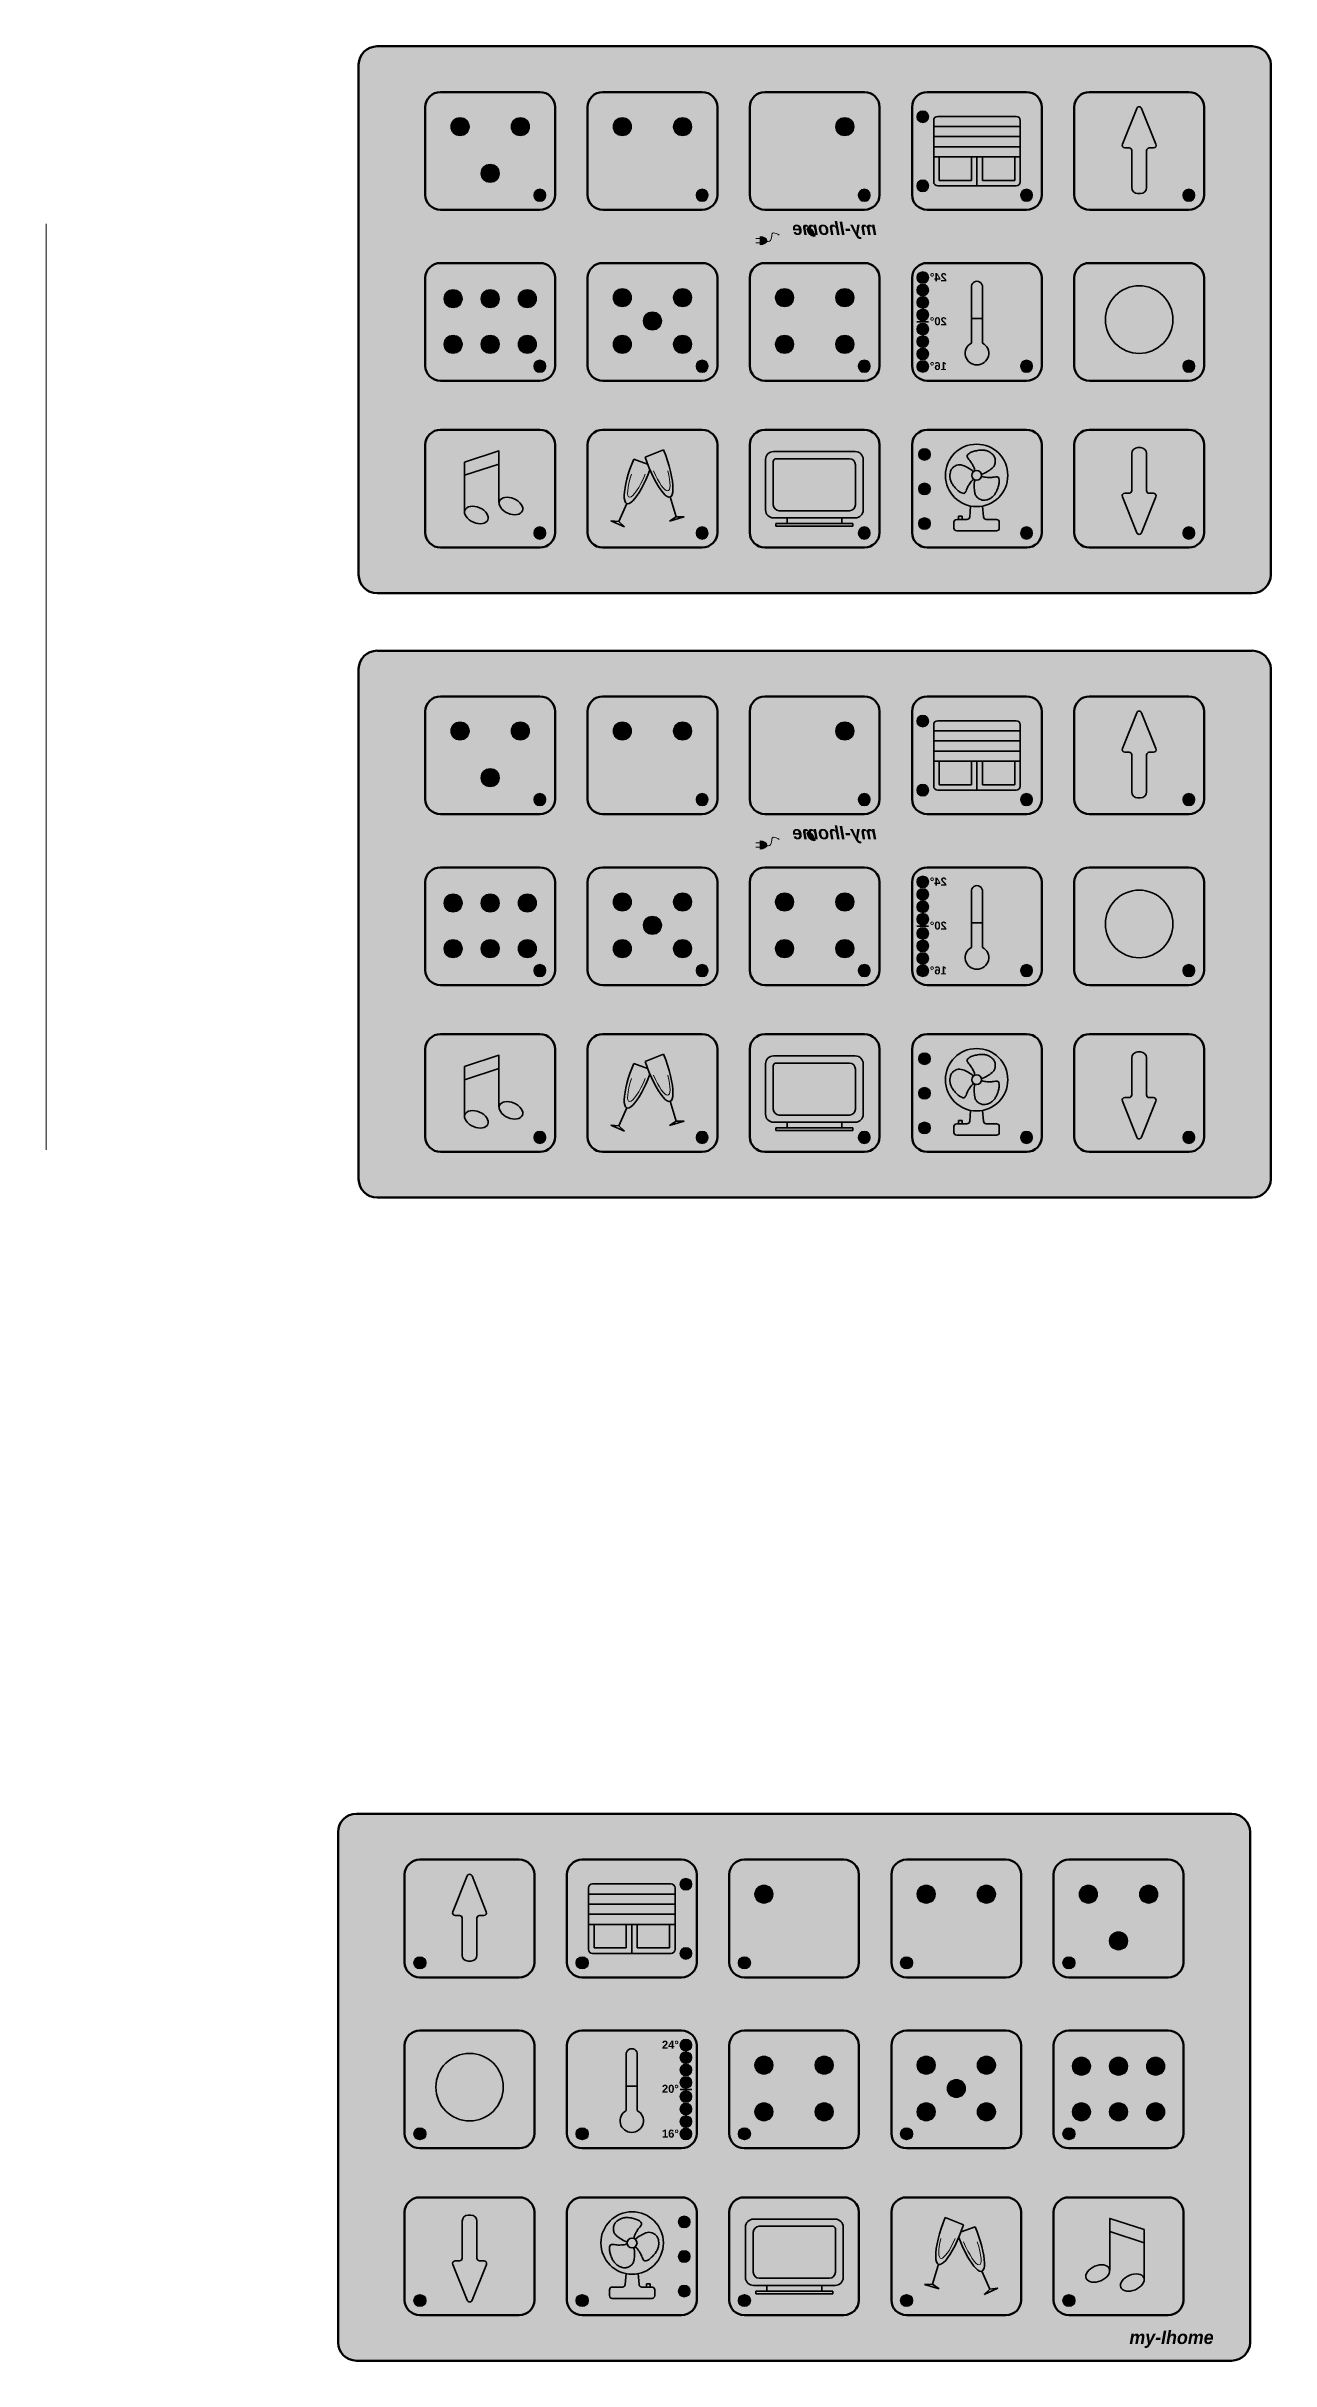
# Model space of a CAD drawing. Header units: centimetres. Extents: x 17.6 to 116.3, y -46.2 to 7.2.
# Drawn here: x 48.93 to 67.29, y -31.32 to 3.38 of the extents above; entities that cross this region are included whole.
import ezdxf

# ---------------------------------------------------------------- set-up
doc = ezdxf.new("R2010")
doc.units = ezdxf.units.CM
doc.header["$MEASUREMENT"] = 0
doc.layers.add('grafika koło', color=7, linetype='Continuous', lineweight=35, true_color=0xffffff)
doc.layers.add('LED_info', color=7, linetype='Continuous', lineweight=0, true_color=0xffffff)
doc.layers.add('kolor', color=7, linetype='Continuous')
doc.layers.add('Podświetlenie_klawiszy', color=5, linetype='Continuous')
doc.layers.add('Pole_Touch', color=7, linetype='Continuous', true_color=0xffffff)
doc.layers.add('ramka_zewnetrzna', color=7, linetype='Continuous', lineweight=50)
doc.layers.add('wymiary', color=1, linetype='Continuous', plot=False)
doc.layers.get('wymiary').off()

# ---------------------------------------------------------------- blocks, each defined once
blk = doc.blocks.new('ramka1')
at = {"layer": 'kolor'}
h = blk.add_hatch(color=256, dxfattribs=at)
edge = h.paths.add_edge_path()
edge.add_ellipse((-13.403, 7.653), major_axis=(-0.278, 0), ratio=0.98339, start_angle=-90, end_angle=0)
edge.add_line((-13.681, 7.653), (-13.681, 0))
edge.add_ellipse((-13.403, 0), major_axis=(0.278, 0), ratio=0.98339, start_angle=180, end_angle=270)
edge.add_line((-13.403, -0.274), (-0.278, -0.274))
edge.add_ellipse((-0.278, 0), major_axis=(0.278, 0), ratio=0.98339, start_angle=270, end_angle=360)
edge.add_line((0, 0), (0, 7.653))
edge.add_ellipse((-0.278, 7.653), major_axis=(-0.278, 0), ratio=0.98339, start_angle=180, end_angle=270)
edge.add_line((-0.278, 7.926), (-13.403, 7.926))
at = {"layer": 'ramka_zewnetrzna'}
for p, q in [((-13.681, 7.653), (-13.681, 0)), ((-0.278, 7.926), (-13.403, 7.926)), ((0, 0), (0, 7.653)), ((-13.403, -0.274), (-0.278, -0.274))]:
    blk.add_line(p, q, dxfattribs=at)
for centre, major_axis, start_param, end_param in [((-13.403, 7.653), (-0.278, 0), -1.570796, 0), ((-0.278, 7.653), (-0.278, 0), 3.141593, 4.712389), ((-13.403, 0), (0.278, 0), 3.141593, 4.712389), ((-0.278, 0), (0.278, 0), 4.712389, 6.283185)]:
    blk.add_ellipse(centre, major_axis=major_axis, ratio=0.98339, start_param=start_param, end_param=end_param, dxfattribs=at)
blk = doc.blocks.new('Pole_Touch')
at = {"layer": 'Pole_Touch', "lineweight": 100}
blk.add_open_spline([(-0.028, 1.108), (-0.028, 1.108), (1.044, 1.108), (1.044, 1.108), (1.044, 1.108), (1.134, 1.108), (1.208, 1.034), (1.208, 0.944), (1.208, 0.944), (1.208, 0.944), (1.208, -0.019), (1.208, -0.019), (1.208, -0.019), (1.208, -0.109), (1.134, -0.183), (1.044, -0.183), (1.044, -0.183), (1.044, -0.183), (-0.028, -0.183), (-0.028, -0.183), (-0.028, -0.183), (-0.118, -0.183), (-0.192, -0.109), (-0.192, -0.019), (-0.192, -0.019), (-0.192, -0.019), (-0.192, 0.944), (-0.192, 0.944), (-0.192, 0.944), (-0.192, 1.034), (-0.118, 1.108), (-0.028, 1.108)], degree=3, knots=[0, 0, 0, 0, 0.111111, 0.111111, 0.111111, 0.111111, 0.222222, 0.222222, 0.222222, 0.222222, 0.333333, 0.333333, 0.333333, 0.333333, 0.444444, 0.444444, 0.444444, 0.444444, 0.555556, 0.555556, 0.555556, 0.555556, 0.666667, 0.666667, 0.666667, 0.666667, 0.777778, 0.777778, 0.777778, 0.777778, 1, 1, 1, 1], dxfattribs=at)
blk = doc.blocks.new('LED_1')
at = {"layer": 'Podświetlenie_klawiszy'}
blk.add_hatch(color=256, dxfattribs=at).paths.add_polyline_path([(0.09, 0, 1), (-0.09, 0, 1)])
blk.add_circle((0, 0), 0.09, dxfattribs=at)
blk = doc.blocks.new('grafika koło')
h = blk.add_hatch(color=256)
edge = h.paths.add_edge_path()
edge.add_ellipse((0, 0), major_axis=(0, 0.1), ratio=1, start_angle=0, end_angle=360)
at = {"layer": 'grafika koło', "lineweight": 0}
blk.add_ellipse((0, 0), major_axis=(0, 0.1), ratio=1, dxfattribs=at)
blk = doc.blocks.new('LED_info')
at = {"layer": 'LED_info'}
blk.add_hatch(color=256, dxfattribs=at).paths.add_polyline_path([(0.09, 0, 1), (-0.09, 0, 1)])
blk.add_circle((0, 0), 0.09, dxfattribs=at)
blk = doc.blocks.new('kielich1')
at = {"layer": 'grafika koło', "lineweight": 0}
h = blk.add_hatch(color=256, dxfattribs=at)
edge = h.paths.add_edge_path()
edge.add_ellipse((0.144, 0.408), major_axis=(0.171, 0.468), ratio=0.219775, start_angle=115.836, end_angle=253.3352)
edge.add_line((0.194, 0.238), (-0.023, 0.238))
at = {"layer": 'grafika koło', "lineweight": 0, "extrusion": (0, 0, -1)}
blk.add_ellipse((0.144, 0.408), major_axis=(0.171, 0.468), ratio=0.219775, start_param=1.861652, end_param=4.261465, dxfattribs=at)
blk = doc.blocks.new('kielich2')
at = {"layer": 'grafika koło'}
h = blk.add_hatch(color=256, dxfattribs=at)
edge = h.paths.add_edge_path()
edge.add_ellipse((-0.128, 0.305), major_axis=(-0.173, 0.435), ratio=0.211563, start_angle=97.1934, end_angle=253.1603)
edge.add_line((0.011, 0.214), (-0.197, 0.214))
at = {"layer": 'grafika koło', "lineweight": 0, "extrusion": (0, 0, -1)}
blk.add_ellipse((-0.128, 0.305), major_axis=(-0.173, 0.435), ratio=0.211563, start_param=1.864705, end_param=4.58684, dxfattribs=at)
blk = doc.blocks.new('wtyczka')
at = {"lineweight": 0}
h = blk.add_hatch(color=7, dxfattribs=at)
edge = h.paths.add_edge_path()
edge.add_ellipse((0.056, 0.007), major_axis=(0.0717, -0.0001), ratio=0.58323, start_angle=91.5882, end_angle=268.474, ccw=False)
edge.add_line((0.054, 0.048), (0.054, -0.035))
at = {"layer": 'grafika koło', "lineweight": 0}
h = blk.add_hatch(color=256, dxfattribs=at)
edge = h.paths.add_edge_path()
edge.add_ellipse((0.07, 0.007), major_axis=(0.104, 0), ratio=0.58323, start_angle=91.5882, end_angle=268.474)
edge.add_line((0.067, -0.054), (0.067, 0.068))
edge = h.paths.add_edge_path(flags=16)
edge.add_ellipse((0.056, 0.007), major_axis=(0.0717, -0.0001), ratio=0.58323, start_angle=91.5882, end_angle=268.474, ccw=False)
edge.add_line((0.054, 0.048), (0.054, -0.035))
blk.add_line((0.054, 0.048), (0.054, -0.035), dxfattribs=at)
at = {"layer": 'grafika koło', "lineweight": 13}
blk.add_line((0.067, 0.068), (0.067, -0.054), dxfattribs=at)
at = {"layer": 'grafika koło', "lineweight": 20}
for p, q in [((0.067, 0.042), (0.131, 0.042)), ((0.067, -0.027), (0.131, -0.027))]:
    blk.add_line(p, q, dxfattribs=at)
at = {"layer": 'grafika koło', "lineweight": 13, "extrusion": (0, 0, -1)}
blk.add_ellipse((0.07, 0.007), major_axis=(0.104, 0), ratio=0.58323, start_param=1.597431, end_param=4.684669, dxfattribs=at)
at = {"layer": 'grafika koło', "lineweight": 0, "extrusion": (0, 0, -1)}
blk.add_ellipse((0.056, 0.007), major_axis=(0.0717, -0.0001), ratio=0.58323, start_param=1.597431, end_param=4.684669, dxfattribs=at)

msp = doc.modelspace()

# ---------------------------------------------------------------- hatches: boundary and pattern name
at = {"layer": 'grafika koło'}
h = msp.add_hatch(color=256, dxfattribs=at)
edge = h.paths.add_edge_path()
edge.add_line((62.96953, -1.06606), (62.96953, -0.69891))
edge.add_line((62.96953, -0.69891), (62.80363, -0.69891))
edge.add_line((62.80363, -0.69891), (62.80363, -1.06606))
edge.add_ellipse((62.88658, -1.2191), major_axis=(-0.17635, 0), ratio=0.98339024, start_angle=-61.942685, end_angle=241.942685)
h = msp.add_hatch(color=256, dxfattribs=at)
edge = h.paths.add_edge_path()
edge.add_line((62.96953, -10.12771), (62.96953, -9.76057))
edge.add_line((62.96953, -9.76057), (62.80363, -9.76057))
edge.add_line((62.80363, -9.76057), (62.80363, -10.12771))
edge.add_ellipse((62.88658, -10.28076), major_axis=(-0.17635, 0), ratio=0.98339024, start_angle=-61.942685, end_angle=241.942685)
h = msp.add_hatch(color=256, dxfattribs=at)
edge = h.paths.add_edge_path()
edge.add_line((57.62574, -27.20187), (57.62574, -27.56901))
edge.add_ellipse((57.70869, -27.72205), major_axis=(0.17635, 0), ratio=0.98339024, start_angle=118.057315, end_angle=421.942685)
edge.add_line((57.79163, -27.56901), (57.79163, -27.20187))
edge.add_line((57.79163, -27.20187), (57.62574, -27.20187))
at = {"layer": 'Pole_Touch'}
for points in [[(60.38163, 0.65941), (60.41383, 0.63418), (60.43782, 0.59445), (60.45423, 0.56102), (60.45865, 0.53706), (60.43782, 0.53075), (60.41004, 0.54084), (60.37532, 0.56481), (60.35385, 0.59193), (60.33491, 0.64049), (60.34565, 0.66319), (60.36396, 0.67202), (60.38731, 0.65626)], [(60.38163, -8.40225), (60.41383, -8.42748), (60.43782, -8.46721), (60.45423, -8.50064), (60.45865, -8.5246), (60.43782, -8.53091), (60.41004, -8.52082), (60.37532, -8.49685), (60.35385, -8.46973), (60.33491, -8.42117), (60.34565, -8.39846), (60.36396, -8.38963), (60.38731, -8.4054)]]:
    msp.add_hatch(color=256, dxfattribs=at).paths.add_polyline_path(points)

# ---------------------------------------------------------------- linework, layer by layer
at = {"lineweight": 0}
msp.add_line((48.92653, 0.72326), (48.92653, -13.16122), dxfattribs=at)
at = {"layer": 'grafika koło'}
for p, q in [((62.23742, 2.27342), (62.23742, 1.35205)), ((63.53575, 2.18151), (62.23742, 2.18151)), ((63.47575, 2.33342), (62.29742, 2.33342)), ((63.53575, 1.35205), (63.53575, 2.27342)), ((63.53575, 2.0296), (62.23742, 2.0296)), ((63.53575, 1.87768), (62.23742, 1.87768)), ((63.53575, 1.72577), (62.23742, 1.72577)), ((62.32085, 1.3741), (62.32085, 1.72577)), ((62.80315, 1.72577), (62.80315, 1.3741)), ((62.88658, 1.72577), (62.84523, 1.72577)), ((62.88658, 1.29205), (62.88658, 1.72577)), ((62.88658, 1.72577), (62.92771, 1.72577)), ((62.97002, 1.3741), (62.97002, 1.72577)), ((63.45231, 1.72577), (63.45231, 1.3741)), ((62.29742, 1.29205), (63.47575, 1.29205)), ((62.80315, 1.3741), (62.32085, 1.3741)), ((63.45231, 1.3741), (62.97002, 1.3741)), ((62.80363, -0.23012), (62.80363, -1.06606)), ((62.96953, -0.23012), (62.96953, -1.06606)), ((62.16179, -0.74751), (61.98349, -0.74751)), ((62.96953, -0.69891), (62.80363, -0.69891)), ((58.18602, -2.66841), (57.90927, -2.77697)), ((61.06083, -2.69275), (59.83519, -2.69275)), ((57.94677, -2.8821), (57.73775, -2.80772)), ((59.71519, -2.81275), (59.71519, -3.56771)), ((59.8319, -2.84062), (59.8319, -3.48983)), ((60.97412, -2.80062), (59.8719, -2.80062)), ((61.06412, -3.48983), (61.06412, -2.89062)), ((61.18083, -3.56771), (61.18083, -2.81275)), ((58.28478, -3.36996), (58.37396, -3.66904)), ((57.51322, -3.74354), (57.39707, -3.73005)), ((57.39707, -3.73005), (57.59986, -3.82206)), ((57.6366, -3.47161), (57.51322, -3.74354)), ((57.51322, -3.74354), (57.59986, -3.82206)), ((58.37396, -3.66904), (58.2731, -3.73805)), ((58.2731, -3.73805), (58.49614, -3.67155)), ((58.37396, -3.66904), (58.49614, -3.67155)), ((59.83519, -3.68771), (61.06083, -3.68771)), ((59.87137, -3.77078), (59.87137, -3.81113)), ((61.0246, -3.77078), (59.87137, -3.77078)), ((59.87137, -3.81113), (61.0246, -3.81113)), ((59.9219, -3.57983), (60.97412, -3.57983)), ((60.03727, -3.68771), (60.85875, -3.68771)), ((60.03727, -3.77078), (60.03727, -3.68771)), ((60.85875, -3.77078), (60.03727, -3.77078)), ((60.85875, -3.68771), (60.85875, -3.77078)), ((61.0246, -3.81113), (61.0246, -3.77078)), ((62.54112, -3.75281), (62.54112, -3.83957)), ((62.73594, -3.71104), (62.58288, -3.71104)), ((62.61176, -3.71104), (62.61176, -3.66307)), ((62.61176, -3.66307), (62.66349, -3.66307)), ((62.66349, -3.66307), (62.66349, -3.71104)), ((62.7914, -3.50995), (62.77755, -3.67282)), ((62.97075, -3.50995), (62.9846, -3.67282)), ((63.02621, -3.71104), (63.17926, -3.71104)), ((63.22103, -3.75281), (63.22103, -3.83957)), ((62.58288, -3.88133), (62.88107, -3.88133)), ((63.17926, -3.88133), (62.87805, -3.88133)), ((62.23742, -6.78824), (62.23742, -7.70961)), ((63.53575, -6.88015), (62.23742, -6.88015)), ((63.47575, -6.72824), (62.29742, -6.72824)), ((63.53575, -7.70961), (63.53575, -6.78824)), ((63.53575, -7.03206), (62.23742, -7.03206)), ((63.53575, -7.18397), (62.23742, -7.18397)), ((63.53575, -7.33588), (62.23742, -7.33588)), ((62.32085, -7.68756), (62.32085, -7.33588)), ((62.80315, -7.33588), (62.80315, -7.68756)), ((62.88658, -7.33588), (62.84523, -7.33588)), ((62.88658, -7.76961), (62.88658, -7.33588)), ((62.88658, -7.33588), (62.92771, -7.33588)), ((62.97002, -7.68756), (62.97002, -7.33588)), ((63.45231, -7.33588), (63.45231, -7.68756)), ((62.29742, -7.76961), (63.47575, -7.76961)), ((62.80315, -7.68756), (62.32085, -7.68756)), ((63.45231, -7.68756), (62.97002, -7.68756)), ((62.80363, -9.29178), (62.80363, -10.12771)), ((62.96953, -9.29178), (62.96953, -10.12771)), ((62.16179, -9.80916), (61.98349, -9.80916)), ((62.96953, -9.76057), (62.80363, -9.76057)), ((58.18602, -11.73006), (57.90927, -11.83863)), ((61.06083, -11.75441), (59.83519, -11.75441)), ((57.94677, -11.94375), (57.73775, -11.86937)), ((59.71519, -11.87441), (59.71519, -12.62936)), ((59.8319, -11.90228), (59.8319, -12.55149)), ((60.97412, -11.86228), (59.8719, -11.86228)), ((61.06412, -12.55149), (61.06412, -11.95228)), ((61.18083, -12.62936), (61.18083, -11.87441)), ((58.28478, -12.43161), (58.37396, -12.7307)), ((57.51322, -12.8052), (57.39707, -12.79171)), ((57.39707, -12.79171), (57.59986, -12.88372)), ((57.6366, -12.53327), (57.51322, -12.8052)), ((57.51322, -12.8052), (57.59986, -12.88372)), ((58.37396, -12.7307), (58.2731, -12.79971)), ((58.2731, -12.79971), (58.49614, -12.73321)), ((58.37396, -12.7307), (58.49614, -12.73321)), ((59.83519, -12.74936), (61.06083, -12.74936)), ((59.87137, -12.83243), (59.87137, -12.87279)), ((61.0246, -12.83243), (59.87137, -12.83243)), ((59.9219, -12.64149), (60.97412, -12.64149)), ((60.03727, -12.74936), (60.85875, -12.74936)), ((60.03727, -12.83243), (60.03727, -12.74936)), ((60.85875, -12.83243), (60.03727, -12.83243)), ((60.85875, -12.74936), (60.85875, -12.83243)), ((61.0246, -12.87279), (61.0246, -12.83243)), ((62.54112, -12.81446), (62.54112, -12.90123)), ((62.73594, -12.7727), (62.58288, -12.7727)), ((62.61176, -12.7727), (62.61176, -12.72473)), ((62.61176, -12.72473), (62.66349, -12.72473)), ((62.66349, -12.72473), (62.66349, -12.7727)), ((62.7914, -12.57161), (62.77755, -12.73448)), ((62.97075, -12.57161), (62.9846, -12.73448)), ((63.02621, -12.7727), (63.17926, -12.7727)), ((63.22103, -12.81446), (63.22103, -12.90123)), ((59.87137, -12.87279), (61.0246, -12.87279)), ((62.58288, -12.94299), (62.88107, -12.94299)), ((63.17926, -12.94299), (62.87805, -12.94299)), ((57.05952, -25.1509), (57.05952, -24.22953)), ((57.11952, -24.16953), (58.29785, -24.16953)), ((58.35785, -24.22953), (58.35785, -25.1509)), ((57.05952, -24.32145), (58.35785, -24.32145)), ((57.05952, -24.47336), (58.35785, -24.47336)), ((57.05952, -24.62527), (58.35785, -24.62527)), ((57.05952, -24.77718), (58.35785, -24.77718)), ((57.14296, -24.77718), (57.14296, -25.12885)), ((57.62525, -25.12885), (57.62525, -24.77718)), ((57.70869, -24.77718), (57.66755, -24.77718)), ((57.70869, -25.2109), (57.70869, -24.77718)), ((57.70869, -24.77718), (57.75004, -24.77718)), ((57.79212, -24.77718), (57.79212, -25.12885)), ((58.27441, -25.12885), (58.27441, -24.77718)), ((58.29785, -25.2109), (57.11952, -25.2109)), ((57.14296, -25.12885), (57.62525, -25.12885)), ((57.79212, -25.12885), (58.27441, -25.12885)), ((57.62574, -26.73308), (57.62574, -27.56901)), ((57.79163, -26.73308), (57.79163, -27.56901)), ((57.62574, -27.20187), (57.79163, -27.20187)), ((58.43348, -27.25046), (58.61178, -27.25046)), ((59.41444, -30.07066), (59.41444, -29.3157)), ((59.53115, -29.99279), (59.53115, -29.39358)), ((59.53444, -29.1957), (60.76008, -29.1957)), ((59.62115, -29.30358), (60.72337, -29.30358)), ((60.76337, -29.34358), (60.76337, -29.99279)), ((60.88008, -29.3157), (60.88008, -30.07066)), ((62.40925, -29.17136), (62.68599, -29.27992)), ((62.6485, -29.38505), (62.85752, -29.31067)), ((57.62451, -30.01291), (57.61067, -30.17577)), ((57.80387, -30.01291), (57.81772, -30.17577)), ((57.98351, -30.16603), (57.93178, -30.16603)), ((57.93178, -30.16603), (57.93178, -30.214)), ((57.98351, -30.214), (57.98351, -30.16603)), ((60.76008, -30.19066), (59.53444, -30.19066)), ((60.67337, -30.08279), (59.62115, -30.08279)), ((59.73652, -30.19066), (59.73652, -30.27373)), ((60.558, -30.19066), (59.73652, -30.19066)), ((60.558, -30.27373), (60.558, -30.19066)), ((62.22131, -30.17199), (62.09912, -30.17451)), ((62.32217, -30.24101), (62.09912, -30.17451)), ((62.31048, -29.87291), (62.22131, -30.17199)), ((62.22131, -30.17199), (62.32217, -30.24101)), ((62.95867, -29.97457), (63.08205, -30.24649)), ((57.37424, -30.25576), (57.37424, -30.34252)), ((57.56905, -30.214), (57.416, -30.214)), ((57.416, -30.38429), (57.71721, -30.38429)), ((58.01238, -30.38429), (57.71419, -30.38429)), ((57.85933, -30.214), (58.01238, -30.214)), ((58.05414, -30.25576), (58.05414, -30.34252)), ((59.57066, -30.31409), (59.57066, -30.27373)), ((59.57066, -30.27373), (60.72389, -30.27373)), ((60.72389, -30.31409), (59.57066, -30.31409)), ((59.73652, -30.27373), (60.558, -30.27373)), ((60.72389, -30.27373), (60.72389, -30.31409)), ((63.1982, -30.233), (62.9954, -30.32502)), ((63.08205, -30.24649), (62.9954, -30.32502)), ((63.08205, -30.24649), (63.1982, -30.233))]:
    msp.add_line(p, q, dxfattribs=at)
for points in [[(65.34086, 1.17584), (65.299, 1.17584, -0.41421356), (65.209, 1.26584), (65.209, 1.82009, 0.41421356), (65.169, 1.86009), (65.10552, 1.86009, -0.53004907), (65.06836, 1.91488), (65.28234, 2.45249, -0.67783673), (65.35665, 2.45254), (65.5714, 1.91489, -0.53044193), (65.53425, 1.86005), (65.47086, 1.86005, 0.41421356), (65.43086, 1.82005), (65.43086, 1.26584, -0.41421356)], [(65.29814, -2.63366), (65.34, -2.63366, -0.41421356), (65.43, -2.72366), (65.43, -3.2779, 0.41421356), (65.47, -3.3179), (65.53348, -3.3179, -0.53004907), (65.57064, -3.37269), (65.35666, -3.91031, -0.67783673), (65.28235, -3.91035), (65.0676, -3.3727, -0.53044193), (65.10475, -3.31787), (65.16814, -3.31787, 0.41421356), (65.20814, -3.27787), (65.20814, -2.72366, -0.41421356)], [(65.34086, -7.88581), (65.299, -7.88581, -0.41421356), (65.209, -7.79581), (65.209, -7.24157, 0.41421356), (65.169, -7.20157), (65.10552, -7.20157, -0.53004907), (65.06836, -7.14678), (65.28234, -6.60916, -0.67783673), (65.35665, -6.60912), (65.5714, -7.14677, -0.53044193), (65.53425, -7.2016), (65.47086, -7.2016, 0.41421356), (65.43086, -7.2416), (65.43086, -7.79581, -0.41421356)], [(65.29814, -11.69531), (65.34, -11.69531, -0.41421356), (65.43, -11.78531), (65.43, -12.33956, 0.41421356), (65.47, -12.37956), (65.53348, -12.37956, -0.53004907), (65.57064, -12.43435), (65.35666, -12.97196, -0.67783673), (65.28235, -12.97201), (65.0676, -12.43436, -0.53044193), (65.10475, -12.37952), (65.16814, -12.37952, 0.41421356), (65.20814, -12.33952), (65.20814, -11.78531, -0.41421356)], [(55.25441, -25.32711), (55.29627, -25.32711, 0.41421356), (55.38627, -25.23711), (55.38627, -24.68287, -0.41421356), (55.42627, -24.64287), (55.48974, -24.64287, 0.53004907), (55.52691, -24.58808), (55.31293, -24.05046, 0.67783673), (55.23862, -24.05042), (55.02387, -24.58806, 0.53044193), (55.06101, -24.6429), (55.12441, -24.6429, -0.41421356), (55.16441, -24.6829), (55.16441, -25.23711, 0.41421356)], [(55.29713, -29.13661), (55.25526, -29.13661, 0.41421356), (55.16526, -29.22661), (55.16526, -29.78085, -0.41421356), (55.12526, -29.82085), (55.06179, -29.82085, 0.53004907), (55.02463, -29.87564), (55.2386, -30.41326, 0.67783673), (55.31291, -30.4133), (55.52767, -29.87566, 0.53044193), (55.49052, -29.82082), (55.42713, -29.82082, -0.41421356), (55.38713, -29.78082), (55.38713, -29.22661, 0.41421356)]]:
    msp.add_lwpolyline(points, format="xyb", close=True, dxfattribs=at)
for centre, radius in [((62.88107, -3.05026), 0.46835), ((62.88107, -3.05026), 0.07347), ((62.88107, -12.11192), 0.46835), ((62.88107, -12.11192), 0.07347), ((57.71419, -29.55322), 0.46835), ((57.71419, -29.55322), 0.07347)]:
    msp.add_circle(centre, radius, dxfattribs=at)
for centre, radius, start, end in [((62.29742, 2.27342), 0.06, 90, 180), ((63.47575, 2.27342), 0.06, 0, 90), ((62.29742, 1.35205), 0.06, 180, 270), ((63.47575, 1.35205), 0.06, 270, 0), ((59.83519, -2.81275), 0.12, 90, 180), ((61.06083, -2.81275), 0.12, 0, 90), ((59.8719, -2.84062), 0.04, 90, 180), ((60.97412, -2.89062), 0.09, 360, 90), ((59.83519, -3.56771), 0.12, 180, 270), ((59.9219, -3.48983), 0.09, 180, 270), ((60.97412, -3.48983), 0.09, 270, 0), ((61.06083, -3.56771), 0.12, 270, 0), ((62.58288, -3.75281), 0.04176, 90, 180), ((62.73594, -3.66928), 0.04176, 270, 355.139999), ((63.02621, -3.66928), 0.04176, 184.860001, 270), ((63.17926, -3.75281), 0.04176, 0, 90), ((62.58288, -3.83957), 0.04176, 180, 270), ((63.17926, -3.83957), 0.04176, 270, 0), ((62.29742, -6.78824), 0.06, 90, 180), ((63.47575, -6.78824), 0.06, 0, 90), ((62.29742, -7.70961), 0.06, 180, 270), ((63.47575, -7.70961), 0.06, 270, 0), ((59.83519, -11.87441), 0.12, 90, 180), ((61.06083, -11.87441), 0.12, 0, 90), ((59.8719, -11.90228), 0.04, 90, 180), ((60.97412, -11.95228), 0.09, 360, 90), ((59.83519, -12.62936), 0.12, 180, 270), ((59.9219, -12.55149), 0.09, 180, 270), ((60.97412, -12.55149), 0.09, 270, 0), ((61.06083, -12.62936), 0.12, 270, 0), ((62.58288, -12.81446), 0.04176, 90, 180), ((62.73594, -12.73094), 0.04176, 270, 355.139999), ((63.02621, -12.73094), 0.04176, 184.860001, 270), ((63.17926, -12.81446), 0.04176, 0, 90), ((62.58288, -12.90123), 0.04176, 180, 270), ((63.17926, -12.90123), 0.04176, 270, 0), ((57.11952, -24.22953), 0.06, 90, 180), ((58.29785, -24.22953), 0.06, 0, 90), ((57.11952, -25.1509), 0.06, 180, 270), ((58.29785, -25.1509), 0.06, 270, 0), ((59.53444, -29.3157), 0.12, 90, 180), ((59.62115, -29.39358), 0.09, 90, 180), ((60.72337, -29.34358), 0.04, 0, 90), ((60.76008, -29.3157), 0.12, 0, 90), ((57.56905, -30.17224), 0.04176, 270, 355.139999), ((57.85933, -30.17224), 0.04176, 184.860001, 270), ((59.53444, -30.07066), 0.12, 180, 270), ((59.62115, -29.99279), 0.09, 180, 270), ((60.67337, -29.99279), 0.09, 270, 360), ((60.76008, -30.07066), 0.12, 270, 0), ((57.416, -30.25576), 0.04176, 90, 180), ((57.416, -30.34252), 0.04176, 180, 270), ((58.01238, -30.25576), 0.04176, 0, 90), ((58.01238, -30.34252), 0.04176, 270, 0)]:
    msp.add_arc(centre, radius, start, end, dxfattribs=at)
at = {"layer": 'grafika koło', "extrusion": (0, 0, -1)}
for centre, major_axis, ratio, start_param, end_param in [((62.88658, -0.22087), (0.08348, 0), 0.98339024, 3.02865673, 6.39612123), ((62.88658, -1.2191), (-0.17635, 0), 0.98339024, 2.06048885, 7.36428911), ((62.88658, -9.28253), (0.08348, 0), 0.98339024, 3.02865673, 6.39612123), ((62.88658, -10.28076), (-0.17635, 0), 0.98339024, 2.06048885, 7.36428911), ((62.52136, -29.2974), (0.21068, 0.57832), 0.24330761, 1.45227638, 4.84282212), ((62.74963, -29.42665), (-0.21095, 0.54983), 0.24330761, 1.45227638, 4.72362555), ((64.69859, -30.01162), (-0.17255, -0.07313), 0.6249384, 3.14159265, 9.42477796), ((65.21701, -30.14698), (-0.17255, -0.07313), 0.6249384, 3.14159265, 9.42477796)]:
    msp.add_ellipse(centre, major_axis=major_axis, ratio=ratio, start_param=start_param, end_param=end_param, dxfattribs=at)
for centre in [(65.31959, -0.71387), (65.31959, -9.77552)]:
    msp.add_ellipse(centre, major_axis=(0, 0.50654), ratio=0.9987438, dxfattribs=at)
at = {"layer": 'grafika koło'}
for centre, major_axis, ratio, start_param, end_param in [((58.07391, -2.79445), (-0.21068, 0.57832), 0.24330761, 1.45227638, 4.84282212), ((57.84564, -2.9237), (0.21095, 0.54983), 0.24330761, 1.45227638, 4.72362555), ((55.89668, -3.50867), (0.17255, -0.07313), 0.6249384, 3.14159265, 9.42477796), ((55.37826, -3.64403), (0.17255, -0.07313), 0.6249384, 3.14159265, 9.42477796), ((58.07391, -11.85611), (-0.21068, 0.57832), 0.24330761, 1.45227638, 4.84282212), ((57.84564, -11.98535), (0.21095, 0.54983), 0.24330761, 1.45227638, 4.72362555), ((55.89668, -12.57033), (0.17255, -0.07313), 0.6249384, 3.14159265, 9.42477796), ((55.37826, -12.70569), (0.17255, -0.07313), 0.6249384, 3.14159265, 9.42477796), ((57.70869, -26.72382), (-0.08348, 0), 0.98339024, 3.02865673, 6.39612123), ((57.70869, -27.72205), (0.17635, 0), 0.98339024, 2.06048885, 7.36428911)]:
    msp.add_ellipse(centre, major_axis=major_axis, ratio=ratio, start_param=start_param, end_param=end_param, dxfattribs=at)
msp.add_ellipse((55.27568, -27.21682), major_axis=(0, 0.50654), ratio=0.9987438, dxfattribs=at)
for points, knots in [([(55.19874, -2.85073), (55.19874, -2.85073), (55.71716, -2.68249), (55.71716, -2.68249), (55.71716, -2.68249), (55.71716, -2.68249), (55.19874, -2.85073), (55.19874, -2.85073)], [0, 0, 0, 0, 0.33333333, 0.33333333, 0.33333333, 0.33333333, 1, 1, 1, 1]), ([(55.71716, -3.4569), (55.71716, -3.4569), (55.71716, -2.68249), (55.71716, -2.68249), (55.71716, -2.68249), (55.71716, -2.68249), (55.71716, -2.68249), (55.71716, -2.68249)], [0, 0, 0, 0, 0.33333333, 0.33333333, 0.33333333, 0.33333333, 1, 1, 1, 1]), ([(62.9524, -3.03267), (62.98446, -3.03012), (63.04056, -2.99488), (63.10457, -2.95457), (63.14647, -2.91039), (63.163, -2.86295), (63.16162, -2.81363), (63.14987, -2.76554), (63.11893, -2.73123), (63.08257, -2.70267), (63.03728, -2.67976), (62.98571, -2.66936), (62.92524, -2.66997), (62.86422, -2.68135), (62.80516, -2.69933), (62.76628, -2.7225), (62.7288, -2.75353), (62.75944, -2.80855), (62.79801, -2.84667), (62.82822, -2.90717), (62.85236, -2.94972), (62.8501, -2.97969), (62.85042, -2.98339), (62.85043, -2.98349)], [0.0089184, 0.0089184, 0.0089184, 0.0089184, 0.1254537, 0.23014768, 0.28552794, 0.33965388, 0.40551879, 0.46108754, 0.51295583, 0.56746204, 0.62721234, 0.69326507, 0.75432865, 0.84323114, 0.91639801, 0.97191716, 1.01165519, 1.06976443, 1.15613792, 1.21868813, 1.31014939, 1.32349204, 1.32389182, 1.32389182, 1.32389182, 1.32389182]), ([(55.19874, -3.59226), (55.19874, -3.59226), (55.19874, -2.85073), (55.19874, -2.85073), (55.19874, -2.85073), (55.19874, -2.85073), (55.19874, -2.85073), (55.19874, -2.85073)], [0, 0, 0, 0, 0.33333333, 0.33333333, 0.33333333, 0.33333333, 1, 1, 1, 1]), ([(55.19874, -3.04896), (55.19874, -3.04896), (55.71716, -2.88073), (55.71716, -2.88073), (55.71716, -2.88073), (55.71716, -2.88073), (55.19874, -3.04896), (55.19874, -3.04896)], [0, 0, 0, 0, 0.33333333, 0.33333333, 0.33333333, 0.33333333, 1, 1, 1, 1]), ([(62.83071, -2.99678), (62.81274, -2.97011), (62.75449, -2.93856), (62.68794, -2.9026), (62.62887, -2.8878), (62.57943, -2.89671), (62.53714, -2.92214), (62.50103, -2.956), (62.48635, -2.9998), (62.47933, -3.0455), (62.48162, -3.09621), (62.4979, -3.14623), (62.52813, -3.1986), (62.56802, -3.24616), (62.61269, -3.28877), (62.65197, -3.31126), (62.69741, -3.32867), (62.73028, -3.27495), (62.74454, -3.22262), (62.7824, -3.16659), (62.8076, -3.12466), (62.83482, -3.11191), (62.83788, -3.10982), (62.83797, -3.10976)], [0.0089184, 0.0089184, 0.0089184, 0.0089184, 0.1254537, 0.23014768, 0.28552794, 0.33965388, 0.40551879, 0.46108754, 0.51295583, 0.56746204, 0.62721234, 0.69326507, 0.75432865, 0.84323114, 0.91639801, 0.97191716, 1.01165519, 1.06976443, 1.15613792, 1.21868813, 1.31014939, 1.32349204, 1.32389182, 1.32389182, 1.32389182, 1.32389182]), ([(62.85932, -3.12044), (62.84495, -3.1492), (62.84617, -3.21544), (62.84763, -3.29107), (62.86384, -3.34977), (62.89593, -3.38841), (62.93888, -3.4127), (62.98613, -3.42747), (63.03149, -3.41868), (63.07472, -3.40229), (63.11773, -3.37533), (63.15325, -3.33654), (63.18395, -3.28443), (63.20572, -3.2263), (63.22081, -3.16644), (63.22104, -3.12117), (63.21382, -3.07306), (63.15088, -3.07089), (63.09831, -3.08424), (63.03091, -3.07888), (62.98201, -3.07759), (62.9575, -3.06017), (62.95418, -3.05854), (62.95408, -3.05849)], [0.0089184, 0.0089184, 0.0089184, 0.0089184, 0.1254537, 0.23014768, 0.28552794, 0.33965388, 0.40551879, 0.46108754, 0.51295583, 0.56746204, 0.62721234, 0.69326507, 0.75432865, 0.84323114, 0.91639801, 0.97191716, 1.01165519, 1.06976443, 1.15613792, 1.21868813, 1.31014939, 1.32349204, 1.32389182, 1.32389182, 1.32389182, 1.32389182]), ([(55.19874, -11.91238), (55.19874, -11.91238), (55.71716, -11.74414), (55.71716, -11.74414), (55.71716, -11.74414), (55.71716, -11.74414), (55.19874, -11.91238), (55.19874, -11.91238)], [0, 0, 0, 0, 0.33333333, 0.33333333, 0.33333333, 0.33333333, 1, 1, 1, 1]), ([(55.71716, -12.51856), (55.71716, -12.51856), (55.71716, -11.74414), (55.71716, -11.74414), (55.71716, -11.74414), (55.71716, -11.74414), (55.71716, -11.74414), (55.71716, -11.74414)], [0, 0, 0, 0, 0.33333333, 0.33333333, 0.33333333, 0.33333333, 1, 1, 1, 1]), ([(62.9524, -12.09432), (62.98446, -12.09177), (63.04056, -12.05653), (63.10457, -12.01623), (63.14647, -11.97205), (63.163, -11.92461), (63.16162, -11.87529), (63.14987, -11.8272), (63.11893, -11.79289), (63.08257, -11.76433), (63.03728, -11.74142), (62.98571, -11.73102), (62.92524, -11.73163), (62.86422, -11.74301), (62.80516, -11.76099), (62.76628, -11.78416), (62.7288, -11.81519), (62.75944, -11.87021), (62.79801, -11.90833), (62.82822, -11.96883), (62.85236, -12.01137), (62.8501, -12.04135), (62.85042, -12.04504), (62.85043, -12.04515)], [0.0089184, 0.0089184, 0.0089184, 0.0089184, 0.1254537, 0.23014768, 0.28552794, 0.33965388, 0.40551879, 0.46108754, 0.51295583, 0.56746204, 0.62721234, 0.69326507, 0.75432865, 0.84323114, 0.91639801, 0.97191716, 1.01165519, 1.06976443, 1.15613792, 1.21868813, 1.31014939, 1.32349204, 1.32389182, 1.32389182, 1.32389182, 1.32389182]), ([(55.19874, -12.65392), (55.19874, -12.65392), (55.19874, -11.91238), (55.19874, -11.91238), (55.19874, -11.91238), (55.19874, -11.91238), (55.19874, -11.91238), (55.19874, -11.91238)], [0, 0, 0, 0, 0.33333333, 0.33333333, 0.33333333, 0.33333333, 1, 1, 1, 1]), ([(55.19874, -12.11062), (55.19874, -12.11062), (55.71716, -11.94238), (55.71716, -11.94238), (55.71716, -11.94238), (55.71716, -11.94238), (55.19874, -12.11062), (55.19874, -12.11062)], [0, 0, 0, 0, 0.33333333, 0.33333333, 0.33333333, 0.33333333, 1, 1, 1, 1]), ([(62.83071, -12.05844), (62.81274, -12.03177), (62.75449, -12.00021), (62.68794, -11.96426), (62.62887, -11.94946), (62.57943, -11.95837), (62.53714, -11.98379), (62.50103, -12.01765), (62.48635, -12.06146), (62.47933, -12.10715), (62.48162, -12.15786), (62.4979, -12.20788), (62.52813, -12.26026), (62.56802, -12.30782), (62.61269, -12.35043), (62.65197, -12.37292), (62.69741, -12.39032), (62.73028, -12.3366), (62.74454, -12.28428), (62.7824, -12.22825), (62.8076, -12.18632), (62.83482, -12.17357), (62.83788, -12.17147), (62.83797, -12.17141)], [0.0089184, 0.0089184, 0.0089184, 0.0089184, 0.1254537, 0.23014768, 0.28552794, 0.33965388, 0.40551879, 0.46108754, 0.51295583, 0.56746204, 0.62721234, 0.69326507, 0.75432865, 0.84323114, 0.91639801, 0.97191716, 1.01165519, 1.06976443, 1.15613792, 1.21868813, 1.31014939, 1.32349204, 1.32389182, 1.32389182, 1.32389182, 1.32389182]), ([(62.85932, -12.18209), (62.84495, -12.21086), (62.84617, -12.2771), (62.84763, -12.35273), (62.86384, -12.41143), (62.89593, -12.45007), (62.93888, -12.47436), (62.98613, -12.48913), (63.03149, -12.48034), (63.07472, -12.46395), (63.11773, -12.43699), (63.15325, -12.39819), (63.18395, -12.34609), (63.20572, -12.28796), (63.22081, -12.2281), (63.22104, -12.18283), (63.21382, -12.13471), (63.15088, -12.13255), (63.09831, -12.1459), (63.03091, -12.14054), (62.98201, -12.13925), (62.9575, -12.12183), (62.95418, -12.1202), (62.95408, -12.12015)], [0.0089184, 0.0089184, 0.0089184, 0.0089184, 0.1254537, 0.23014768, 0.28552794, 0.33965388, 0.40551879, 0.46108754, 0.51295583, 0.56746204, 0.62721234, 0.69326507, 0.75432865, 0.84323114, 0.91639801, 0.97191716, 1.01165519, 1.06976443, 1.15613792, 1.21868813, 1.31014939, 1.32349204, 1.32389182, 1.32389182, 1.32389182, 1.32389182]), ([(57.64287, -29.53562), (57.61081, -29.53307), (57.55471, -29.49783), (57.4907, -29.45753), (57.44879, -29.41334), (57.43227, -29.36591), (57.43364, -29.31658), (57.44539, -29.26849), (57.47634, -29.23419), (57.51269, -29.20563), (57.55799, -29.18271), (57.60955, -29.17232), (57.67002, -29.17293), (57.73105, -29.1843), (57.7901, -29.20228), (57.82899, -29.22546), (57.86647, -29.25648), (57.83582, -29.3115), (57.79725, -29.34963), (57.76704, -29.41012), (57.7429, -29.45267), (57.74517, -29.48265), (57.74485, -29.48634), (57.74484, -29.48645)], [0.0089184, 0.0089184, 0.0089184, 0.0089184, 0.1254537, 0.23014768, 0.28552794, 0.33965388, 0.40551879, 0.46108754, 0.51295583, 0.56746204, 0.62721234, 0.69326507, 0.75432865, 0.84323114, 0.91639801, 0.97191716, 1.01165519, 1.06976443, 1.15613792, 1.21868813, 1.31014939, 1.32349204, 1.32389182, 1.32389182, 1.32389182, 1.32389182]), ([(57.76456, -29.49973), (57.78253, -29.47306), (57.84078, -29.44151), (57.90733, -29.40555), (57.9664, -29.39076), (58.01584, -29.39966), (58.05812, -29.42509), (58.09424, -29.45895), (58.10892, -29.50276), (58.11594, -29.54845), (58.11365, -29.59916), (58.09737, -29.64918), (58.06713, -29.70155), (58.02725, -29.74912), (57.98258, -29.79173), (57.94329, -29.81421), (57.89786, -29.83162), (57.86499, -29.7779), (57.85072, -29.72558), (57.81287, -29.66954), (57.78767, -29.62762), (57.76045, -29.61486), (57.75739, -29.61277), (57.7573, -29.61271)], [0.0089184, 0.0089184, 0.0089184, 0.0089184, 0.1254537, 0.23014768, 0.28552794, 0.33965388, 0.40551879, 0.46108754, 0.51295583, 0.56746204, 0.62721234, 0.69326507, 0.75432865, 0.84323114, 0.91639801, 0.97191716, 1.01165519, 1.06976443, 1.15613792, 1.21868813, 1.31014939, 1.32349204, 1.32389182, 1.32389182, 1.32389182, 1.32389182]), ([(64.87811, -29.95986), (64.87811, -29.95986), (64.87811, -29.18544), (64.87811, -29.18544), (64.87811, -29.18544), (64.87811, -29.18544), (64.87811, -29.18544), (64.87811, -29.18544)], [0, 0, 0, 0, 0.33333333, 0.33333333, 0.33333333, 0.33333333, 1, 1, 1, 1]), ([(65.39653, -29.35368), (65.39653, -29.35368), (64.87811, -29.18544), (64.87811, -29.18544), (64.87811, -29.18544), (64.87811, -29.18544), (65.39653, -29.35368), (65.39653, -29.35368)], [0, 0, 0, 0, 0.33333333, 0.33333333, 0.33333333, 0.33333333, 1, 1, 1, 1]), ([(65.39653, -29.55192), (65.39653, -29.55192), (64.87811, -29.38368), (64.87811, -29.38368), (64.87811, -29.38368), (64.87811, -29.38368), (65.39653, -29.55192), (65.39653, -29.55192)], [0, 0, 0, 0, 0.33333333, 0.33333333, 0.33333333, 0.33333333, 1, 1, 1, 1]), ([(65.39653, -30.09522), (65.39653, -30.09522), (65.39653, -29.35368), (65.39653, -29.35368), (65.39653, -29.35368), (65.39653, -29.35368), (65.39653, -29.35368), (65.39653, -29.35368)], [0, 0, 0, 0, 0.33333333, 0.33333333, 0.33333333, 0.33333333, 1, 1, 1, 1]), ([(57.73595, -29.62339), (57.75031, -29.65216), (57.7491, -29.7184), (57.74763, -29.79402), (57.73143, -29.85272), (57.69934, -29.89137), (57.65638, -29.91566), (57.60913, -29.93042), (57.56377, -29.92163), (57.52055, -29.90524), (57.47754, -29.87828), (57.44201, -29.83949), (57.41131, -29.78739), (57.38955, -29.72926), (57.37446, -29.66939), (57.37423, -29.62413), (57.38145, -29.57601), (57.44439, -29.57385), (57.49695, -29.58719), (57.56436, -29.58183), (57.61326, -29.58054), (57.63776, -29.56313), (57.64109, -29.56149), (57.64119, -29.56145)], [0.0089184, 0.0089184, 0.0089184, 0.0089184, 0.1254537, 0.23014768, 0.28552794, 0.33965388, 0.40551879, 0.46108754, 0.51295583, 0.56746204, 0.62721234, 0.69326507, 0.75432865, 0.84323114, 0.91639801, 0.97191716, 1.01165519, 1.06976443, 1.15613792, 1.21868813, 1.31014939, 1.32349204, 1.32389182, 1.32389182, 1.32389182, 1.32389182])]:
    msp.add_open_spline(points, degree=3, knots=knots, dxfattribs=at)
at = {"layer": 'kolor', "color": 254, "lineweight": 18}
for points in [[(59.92157, 0.55397), (59.92157, 0.55397), (59.80805, 0.61588), (59.81042, 0.52606), (59.80065, 0.50296), (59.78411, 0.44927), (59.6703, 0.4673), (59.67679, 0.46666), (59.6787, 0.46479)], [(59.92157, -8.50769), (59.92157, -8.50769), (59.80805, -8.44578), (59.81042, -8.5356), (59.80065, -8.5587), (59.78411, -8.61239), (59.6703, -8.59436), (59.67679, -8.595), (59.6787, -8.59687)]]:
    msp.add_open_spline(points, degree=3, knots=[0.015285197, 0.015285197, 0.015285197, 0.015285197, 0.053156403, 0.117892301, 0.185436697, 0.246882371, 0.287637754, 0.314704729, 0.314704729, 0.314704729, 0.314704729], dxfattribs=at)
at = {"layer": 'Pole_Touch', "lineweight": 0}
for points in [[(60.38163, 0.65941), (60.41383, 0.63418), (60.43782, 0.59445), (60.45423, 0.56102), (60.45865, 0.53706), (60.43782, 0.53075), (60.41004, 0.54084), (60.37532, 0.56481), (60.35385, 0.59193), (60.33491, 0.64049), (60.34565, 0.66319), (60.36396, 0.67202), (60.38731, 0.65626)], [(60.38163, -8.40225), (60.41383, -8.42748), (60.43782, -8.46721), (60.45423, -8.50064), (60.45865, -8.5246), (60.43782, -8.53091), (60.41004, -8.52082), (60.37532, -8.49685), (60.35385, -8.46973), (60.33491, -8.42117), (60.34565, -8.39846), (60.36396, -8.38963), (60.38731, -8.4054)]]:
    msp.add_lwpolyline(points, close=True, dxfattribs=at)

# ---------------------------------------------------------------- block references
at = {"yscale": 1.367511065347919, "zscale": 1.367511065347922}
for p, xscale in [((56.29175, 1.18226), -1.390608737494972), ((58.72531, 1.18226), -1.390608737494972), ((61.15888, 1.18226), -1.390608737494972), ((63.59244, 1.18226), -1.390608737494972), ((66.02601, 1.18226), -1.390608737494972), ((56.29175, -1.38087), -1.390608737494972), ((58.72531, -1.38087), -1.390608737494972), ((61.15888, -1.38087), -1.390608737494972), ((63.59244, -1.38087), -1.390608737494972), ((66.02601, -1.38087), -1.390608737494972), ((58.72531, -3.88165), -1.390608737494972), ((61.15888, -3.88165), -1.390608737494972), ((63.59244, -3.88165), -1.390608737494972), ((66.02601, -3.88165), -1.390608737494972), ((56.29175, -7.8794), -1.390608737494972), ((58.72531, -7.8794), -1.390608737494972), ((61.15888, -7.8794), -1.390608737494972), ((63.59244, -7.8794), -1.390608737494972), ((66.02601, -7.8794), -1.390608737494972), ((56.29175, -10.44253), -1.390608737494972), ((58.72531, -10.44253), -1.390608737494972), ((61.15888, -10.44253), -1.390608737494972), ((63.59244, -10.44253), -1.390608737494972), ((66.02601, -10.44253), -1.390608737494972), ((58.72531, -12.94331), -1.390608737494972), ((61.15888, -12.94331), -1.390608737494972), ((63.59244, -12.94331), -1.390608737494972), ((66.02601, -12.94331), -1.390608737494972), ((54.56926, -25.3207), 1.390608737494972), ((57.00282, -25.3207), 1.390608737494972), ((59.43639, -25.3207), 1.390608737494972), ((61.86995, -25.3207), 1.390608737494972), ((64.30352, -25.3207), 1.390608737494972), ((54.56926, -27.88383), 1.390608737494972), ((57.00282, -27.88383), 1.390608737494972), ((59.43639, -27.88383), 1.390608737494972), ((61.86995, -27.88383), 1.390608737494972), ((64.30352, -27.88383), 1.390608737494972), ((54.56926, -30.38461), 1.390608737494972), ((57.00282, -30.38461), 1.390608737494972), ((59.43639, -30.38461), 1.390608737494972), ((61.86995, -30.38461), 1.390608737494972)]:
    msp.add_blockref('Pole_Touch', p, dxfattribs=dict(at, xscale=xscale))
at = {"color": 5, "yscale": 1.367511065347919, "zscale": 1.367511065347922}
for p, xscale in [((56.29175, -3.88165), -1.390608737494972), ((56.29175, -12.94331), -1.390608737494972), ((64.30352, -30.38461), 1.390608737494972)]:
    msp.add_blockref('Pole_Touch', p, dxfattribs=dict(at, xscale=xscale))
at = {"layer": 'grafika koło', "xscale": -1}
for p in [(53.61182, -4.54243), (53.61182, -13.60409)]:
    msp.add_blockref('ramka1', p, dxfattribs=at)
at = {"layer": 'grafika koło', "yscale": 1.367511065347919, "zscale": 1.367511065347922}
for p, xscale in [((55.1333, 2.17857), -1.390608737494972), ((56.03719, 2.17857), -1.390608737494972), ((57.56686, 2.17857), -1.390608737494972), ((58.47076, 2.17857), -1.390608737494972), ((60.90432, 2.17857), -1.390608737494972), ((55.58525, 1.47845), -1.390608737494972), ((55.02901, -0.40092), -1.390608737494972), ((55.58525, -0.40092), -1.390608737494972), ((56.14149, -0.40092), -1.390608737494972), ((57.56686, -0.38456), -1.390608737494972), ((58.47076, -0.38456), -1.390608737494972), ((60.00043, -0.38456), -1.390608737494972), ((60.90432, -0.38456), -1.390608737494972), ((58.01881, -0.73462), -1.390608737494972), ((55.02901, -1.08467), -1.390608737494972), ((55.58525, -1.08467), -1.390608737494972), ((56.14149, -1.08467), -1.390608737494972), ((57.56686, -1.08467), -1.390608737494972), ((58.47076, -1.08467), -1.390608737494972), ((60.00043, -1.08467), -1.390608737494972), ((60.90432, -1.08467), -1.390608737494972), ((55.1333, -6.88309), -1.390608737494972), ((56.03719, -6.88309), -1.390608737494972), ((57.56686, -6.88309), -1.390608737494972), ((58.47076, -6.88309), -1.390608737494972), ((60.90432, -6.88309), -1.390608737494972), ((55.58525, -7.5832), -1.390608737494972), ((55.02901, -9.46258), -1.390608737494972), ((55.58525, -9.46258), -1.390608737494972), ((56.14149, -9.46258), -1.390608737494972), ((57.56686, -9.44621), -1.390608737494972), ((58.47076, -9.44621), -1.390608737494972), ((60.00043, -9.44621), -1.390608737494972), ((60.90432, -9.44621), -1.390608737494972), ((58.01881, -9.79627), -1.390608737494972), ((55.02901, -10.14633), -1.390608737494972), ((55.58525, -10.14633), -1.390608737494972), ((56.14149, -10.14633), -1.390608737494972), ((57.56686, -10.14633), -1.390608737494972), ((58.47076, -10.14633), -1.390608737494972), ((60.00043, -10.14633), -1.390608737494972), ((60.90432, -10.14633), -1.390608737494972), ((59.69094, -24.32438), 1.390608737494972), ((62.12451, -24.32438), 1.390608737494972), ((63.0284, -24.32438), 1.390608737494972), ((64.55807, -24.32438), 1.390608737494972), ((65.46197, -24.32438), 1.390608737494972), ((65.01002, -25.0245), 1.390608737494972), ((59.69094, -26.88751), 1.390608737494972), ((60.59484, -26.88751), 1.390608737494972), ((62.12451, -26.88751), 1.390608737494972), ((63.0284, -26.88751), 1.390608737494972), ((64.45377, -26.90387), 1.390608737494972), ((65.01002, -26.90387), 1.390608737494972), ((65.56626, -26.90387), 1.390608737494972), ((62.57646, -27.23757), 1.390608737494972), ((59.69094, -27.58763), 1.390608737494972), ((60.59484, -27.58763), 1.390608737494972), ((62.12451, -27.58763), 1.390608737494972), ((63.0284, -27.58763), 1.390608737494972), ((64.45377, -27.58763), 1.390608737494972), ((65.01002, -27.58763), 1.390608737494972), ((65.56626, -27.58763), 1.390608737494972)]:
    msp.add_blockref('grafika koło', p, dxfattribs=dict(at, xscale=xscale))
at = {"layer": 'grafika koło'}
msp.add_blockref('ramka1', (66.98345, -31.04538), dxfattribs=at)
at = {"layer": 'kolor', "lineweight": 0, "xscale": -1}
for p in [(59.70249, 0.46243), (59.70249, -8.59923)]:
    msp.add_blockref('wtyczka', p, dxfattribs=at)
at = {"layer": 'LED_info', "xscale": -1}
for p in [(62.07345, 2.32854), (56.33006, 1.15014), (58.76363, 1.15014), (61.19719, 1.15014), (62.07345, 1.29163), (63.63076, 1.15014), (66.06432, 1.15014), (62.07345, -0.08363), (62.07345, -0.27026), (62.07345, -0.4569), (62.07345, -0.64354), (62.07345, -0.85644), (62.07345, -1.04308), (56.33006, -1.41299), (58.76363, -1.41299), (61.19719, -1.41299), (62.07345, -1.22971), (62.07345, -1.41635), (63.63076, -1.41299), (66.06432, -1.41299), (62.09995, -2.73536), (62.09995, -3.25382), (62.09995, -3.77228), (56.33006, -3.91377), (58.76363, -3.91377), (61.19719, -3.91377), (63.63076, -3.91377), (66.06432, -3.91377), (62.07345, -6.73311), (56.33006, -7.91152), (58.76363, -7.91152), (61.19719, -7.91152), (62.07345, -7.77003), (63.63076, -7.91152), (66.06432, -7.91152), (62.07345, -9.14529), (62.07345, -9.33192), (62.07345, -9.51856), (62.07345, -9.70519), (62.07345, -9.9181), (62.07345, -10.10473), (56.33006, -10.47464), (58.76363, -10.47464), (61.19719, -10.47464), (62.07345, -10.29137), (62.07345, -10.478), (63.63076, -10.47464), (66.06432, -10.47464), (62.09995, -11.79702), (62.09995, -12.31548), (62.09995, -12.83393), (56.33006, -12.97542), (58.76363, -12.97542), (61.19719, -12.97542), (63.63076, -12.97542), (66.06432, -12.97542)]:
    msp.add_blockref('LED_info', p, dxfattribs=at)
at = {"layer": 'LED_info'}
for p in [(58.52182, -24.17441), (54.53095, -25.35281), (56.96451, -25.35281), (58.52182, -25.21132), (59.39808, -25.35281), (61.83164, -25.35281), (64.26521, -25.35281), (58.52182, -26.58658), (58.52182, -26.77322), (58.52182, -26.95985), (58.52182, -27.14649), (58.52182, -27.35939), (58.52182, -27.54603), (58.52182, -27.73266), (54.53095, -27.91594), (56.96451, -27.91594), (58.52182, -27.9193), (59.39808, -27.91594), (61.83164, -27.91594), (64.26521, -27.91594), (58.49532, -29.23832), (58.49532, -29.75677), (58.49532, -30.27523), (54.53095, -30.41672), (56.96451, -30.41672), (59.39808, -30.41672), (61.83164, -30.41672), (64.26521, -30.41672)]:
    msp.add_blockref('LED_info', p, dxfattribs=at)
at = {"layer": 'Pole_Touch', "xscale": -1}
for name, p in [('kielich2', (57.7143, -3.24702)), ('kielich1', (58.22697, -3.2203)), ('kielich2', (57.7143, -12.30868)), ('kielich1', (58.22697, -12.28196))]:
    msp.add_blockref(name, p, dxfattribs=at)
at = {"layer": 'Pole_Touch'}
for name, p in [('kielich1', (62.3683, -29.72325)), ('kielich2', (62.88097, -29.74997))]:
    msp.add_blockref(name, p, dxfattribs=at)
at = {"layer": 'wymiary', "xscale": -1}
for p in [(56.33006, 1.15014), (58.76363, 1.15014), (61.19719, 1.15014), (63.63076, 1.15014), (66.06432, 1.15014), (56.33006, -1.41299), (58.76363, -1.41299), (61.19719, -1.41299), (63.63076, -1.41299), (66.06432, -1.41299), (56.33006, -3.91377), (58.76363, -3.91377), (61.19719, -3.91377), (63.63076, -3.91377), (66.06432, -3.91377), (56.33006, -7.91152), (58.76363, -7.91152), (61.19719, -7.91152), (63.63076, -7.91152), (66.06432, -7.91152), (56.33006, -10.47464), (58.76363, -10.47464), (61.19719, -10.47464), (63.63076, -10.47464), (66.06432, -10.47464), (56.33006, -12.97542), (58.76363, -12.97542), (61.19719, -12.97542), (63.63076, -12.97542), (66.06432, -12.97542)]:
    msp.add_blockref('LED_1', p, dxfattribs=at)
at = {"layer": 'wymiary'}
for p in [(54.53095, -25.35281), (56.96451, -25.35281), (59.39808, -25.35281), (61.83164, -25.35281), (64.26521, -25.35281), (54.53095, -27.91594), (56.96451, -27.91594), (59.39808, -27.91594), (61.83164, -27.91594), (64.26521, -27.91594), (54.53095, -30.41672), (56.96451, -30.41672), (59.39808, -30.41672), (61.83164, -30.41672), (64.26521, -30.41672)]:
    msp.add_blockref('LED_1', p, dxfattribs=at)

# ---------------------------------------------------------------- texts
at = {"layer": 'grafika koło', "lineweight": 30, "extrusion": (0, 0, -1), "char_height": 0.2, "width": 3.1653202, "attachment_point": 1, "text_direction": (-1, 0, 0)}
for insert in [(61.38066, 0.75559), (61.38066, -8.30606)]:
    msp.add_mtext('{\\fBradley Hand ITC|b1|i1|c0|p66;my-Ihome}', dxfattribs=dict(at, insert=insert))
at = {"layer": 'grafika koło', "extrusion": (0, 0, -1), "char_height": 0.12, "width": 0.2267002, "attachment_point": 1, "text_direction": (-1, 0, 0)}
for s, insert in [('{\\f@Arial Unicode MS|b1|i0|c238|p34;24%%D}', (62.43384, -0.0177)), ('{\\f@Arial Unicode MS|b1|i0|c238|p34;20%%D}', (62.43384, -0.67864)), ('{\\f@Arial Unicode MS|b1|i0|c238|p34;16%%D}', (62.43384, -1.35072)), ('{\\f@Arial Unicode MS|b1|i0|c238|p34;24%%D}', (62.43384, -9.07936)), ('{\\f@Arial Unicode MS|b1|i0|c238|p34;20%%D}', (62.43384, -9.7403)), ('{\\f@Arial Unicode MS|b1|i0|c238|p34;16%%D}', (62.43384, -10.41238))]:
    msp.add_mtext(s, dxfattribs=dict(at, insert=insert))
at = {"layer": 'grafika koło', "attachment_point": 1}
for s, insert, char_height, width in [('{\\f@Arial Unicode MS|b1|i0|c238|p34;24%%D}', (58.16143, -26.52066), 0.12, 0.2267002), ('{\\f@Arial Unicode MS|b1|i0|c238|p34;20%%D}', (58.16143, -27.18159), 0.12, 0.2267002), ('{\\f@Arial Unicode MS|b1|i0|c238|p34;16%%D}', (58.16143, -27.85367), 0.12, 0.2267002), ('{\\fBradley Hand ITC|b1|i1|c0|p66;my-Ihome}', (65.17295, -30.86854), 0.2, 3.1653202)]:
    msp.add_mtext(s, dxfattribs=dict(at, insert=insert, char_height=char_height, width=width))

doc.saveas('drawing.dxf')
